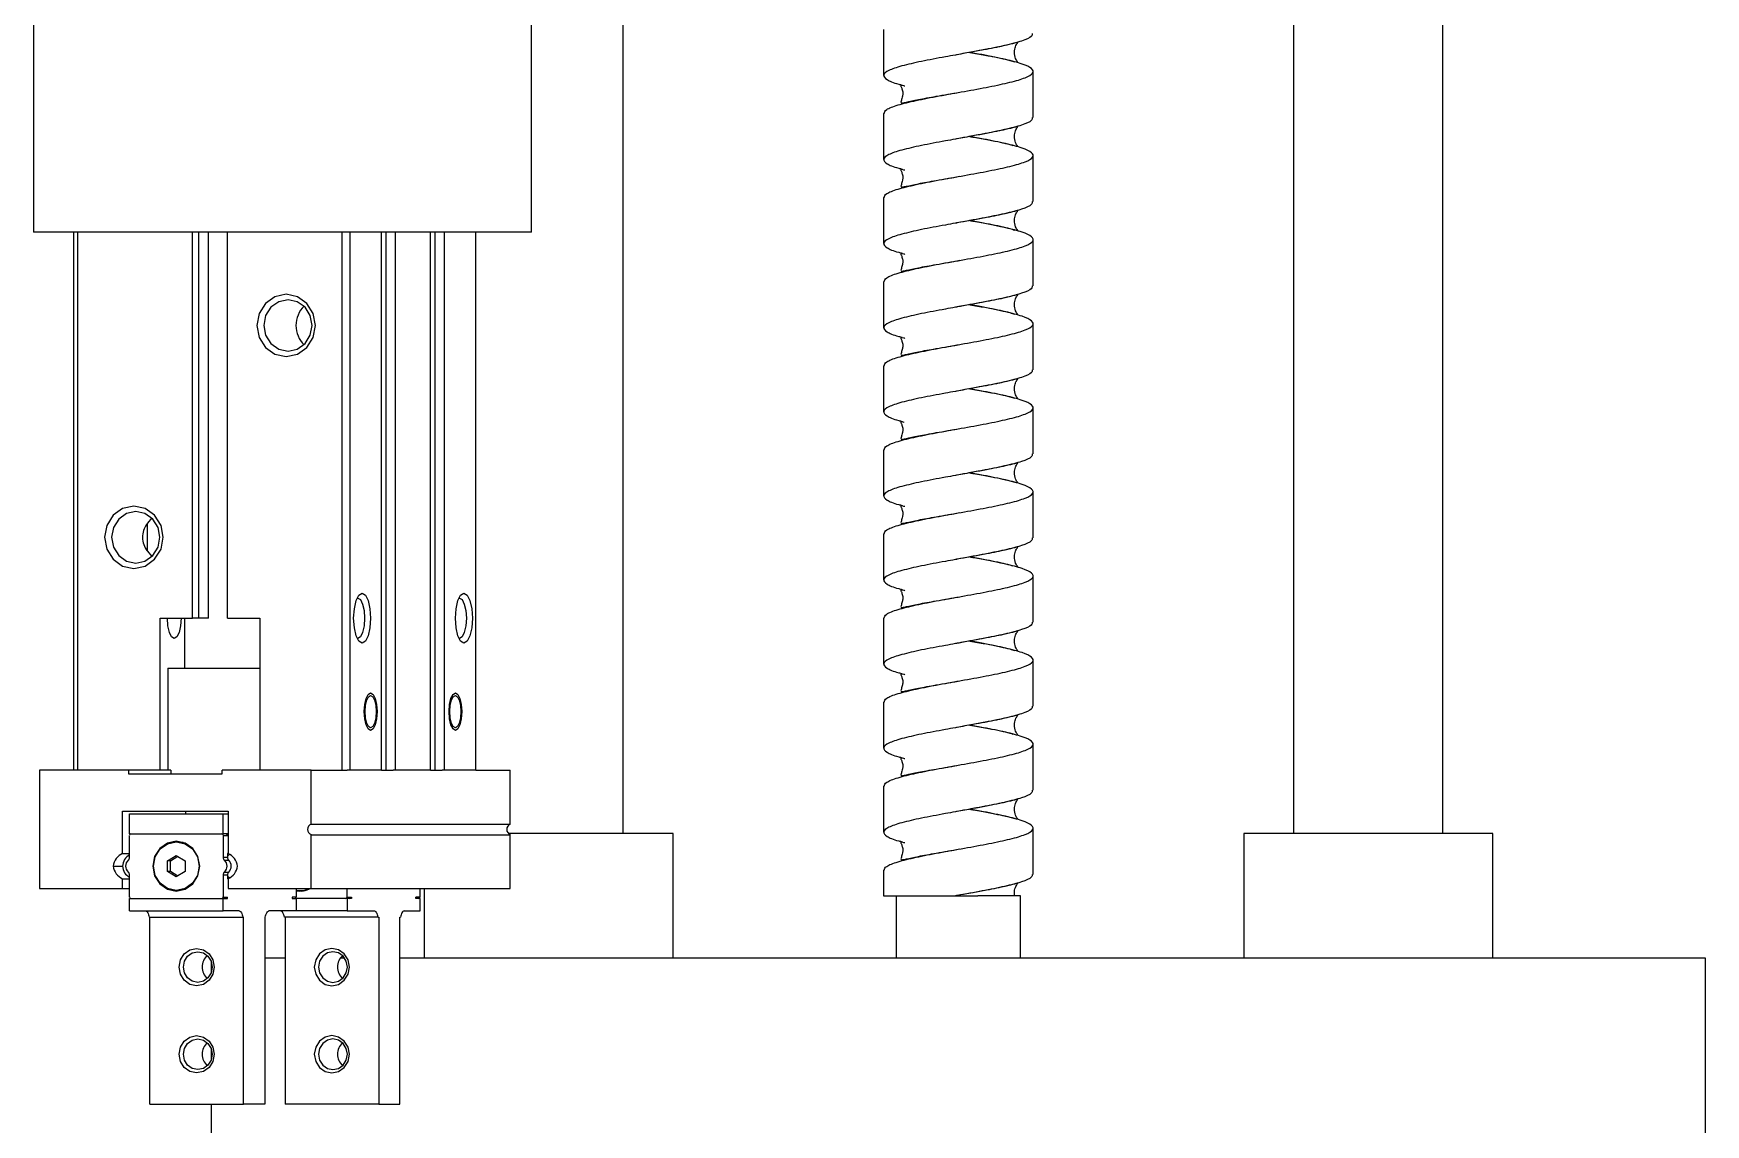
# Model space of a CAD drawing. Header units: millimetres. Extents: x 0 to 420, y 0 to 297.
# Drawn here: x 175.11 to 188.54, y 154.64 to 163.39 of the extents above; entities that cross this region are included whole.
import ezdxf

# ---------------------------------------------------------------- set-up
doc = ezdxf.new("R2010")
doc.units = ezdxf.units.MM

msp = doc.modelspace()

# ---------------------------------------------------------------- linework, layer by layer
at = {"color": 7, "linetype": 'Continuous', "lineweight": 25}
for p, q in [((179.85, 156.971), (179.85, 171.5)), ((185.232, 171.5), (185.232, 156.971)), ((186.432, 156.971), (186.432, 171.5)), ((175.114, 163.8), (175.114, 161.8)), ((179.114, 161.8), (179.114, 163.8)), ((181.941, 163.427), (181.941, 163.057)), ((183.141, 162.719), (183.141, 163.089)), ((181.941, 162.752), (181.941, 162.382)), ((183.141, 162.044), (183.141, 162.414)), ((181.941, 162.077), (181.941, 161.707)), ((179.114, 161.8), (175.114, 161.8)), ((175.439, 157.48), (175.439, 161.8)), ((175.469, 157.48), (175.469, 161.8)), ((176.391, 158.7), (176.391, 161.8)), ((176.442, 158.7), (176.442, 161.8)), ((176.519, 158.7), (176.519, 161.8)), ((176.673, 158.7), (176.673, 161.8)), ((177.594, 157.48), (177.594, 161.8)), ((177.658, 157.48), (177.658, 161.8)), ((177.908, 157.48), (177.908, 161.8)), ((177.945, 157.48), (177.945, 161.8)), ((178.021, 157.48), (178.021, 161.8)), ((178.303, 157.48), (178.303, 161.8)), ((178.34, 157.48), (178.34, 161.8)), ((178.415, 157.48), (178.415, 161.8)), ((178.665, 157.48), (178.665, 161.8)), ((183.141, 161.369), (183.141, 161.739)), ((181.941, 161.402), (181.941, 161.032)), ((183.141, 160.694), (183.141, 161.064)), ((181.941, 160.727), (181.941, 160.357)), ((183.141, 160.019), (183.141, 160.389)), ((181.941, 160.052), (181.941, 159.682)), ((183.141, 159.344), (183.141, 159.714)), ((176.064, 159.505), (176.03, 159.463)), ((176.03, 159.237), (176.03, 159.463)), ((181.941, 159.377), (181.941, 159.007)), ((176.03, 159.237), (176.064, 159.195)), ((183.141, 158.669), (183.141, 159.039)), ((176.132, 158.7), (176.391, 158.7)), ((176.132, 157.48), (176.132, 158.7)), ((176.326, 158.7), (176.326, 158.3)), ((176.442, 158.7), (176.391, 158.7)), ((176.519, 158.7), (176.442, 158.7)), ((176.673, 158.7), (176.931, 158.7)), ((176.931, 158.7), (176.931, 157.48)), ((181.941, 158.702), (181.941, 158.332)), ((183.141, 157.994), (183.141, 158.364)), ((176.193, 158.3), (176.193, 157.48)), ((176.193, 158.3), (176.931, 158.3)), ((181.941, 158.027), (181.941, 157.657)), ((183.141, 157.319), (183.141, 157.689)), ((175.162, 157.48), (175.162, 156.53)), ((175.876, 157.48), (175.162, 157.48)), ((175.876, 157.48), (175.876, 157.45)), ((176.217, 157.48), (175.876, 157.48)), ((175.876, 157.45), (176.629, 157.45)), ((176.217, 157.48), (176.217, 157.45)), ((176.629, 157.45), (176.629, 157.48)), ((177.343, 157.48), (176.629, 157.48)), ((177.343, 157.047), (177.343, 157.48)), ((177.343, 157.48), (177.633, 157.48)), ((177.658, 157.48), (177.633, 157.48)), ((177.908, 157.48), (177.658, 157.48)), ((177.908, 157.48), (178.002, 157.48)), ((178.021, 157.48), (178.002, 157.48)), ((178.303, 157.48), (178.021, 157.48)), ((178.303, 157.48), (178.396, 157.48)), ((178.415, 157.48), (178.396, 157.48)), ((178.665, 157.48), (178.415, 157.48)), ((178.665, 157.48), (178.943, 157.48)), ((178.943, 157.047), (178.943, 157.48)), ((181.941, 157.352), (181.941, 156.982)), ((175.829, 157.15), (176.676, 157.15)), ((175.829, 156.811), (175.829, 157.15)), ((175.885, 156.97), (175.885, 157.13)), ((175.885, 157.13), (176.637, 157.13)), ((176.338, 157.13), (176.338, 157.15)), ((176.637, 156.97), (176.637, 157.13)), ((176.637, 157.13), (176.676, 157.13)), ((176.676, 157.15), (176.676, 156.811)), ((175.885, 156.97), (176.637, 156.97)), ((176.671, 156.97), (176.637, 156.97)), ((176.671, 156.957), (176.671, 156.97)), ((177.343, 157.047), (178.943, 157.047)), ((180.19, 156.971), (178.928, 156.971)), ((180.25, 156.971), (180.19, 156.971)), ((180.25, 155.971), (180.25, 156.971)), ((183.141, 156.644), (183.141, 157.014)), ((184.832, 156.971), (184.832, 155.971)), ((186.772, 156.971), (184.832, 156.971)), ((186.832, 156.971), (186.772, 156.971)), ((186.832, 155.971), (186.832, 156.971)), ((175.885, 156.781), (175.885, 156.957)), ((176.224, 156.901), (176.27, 156.909)), ((176.28, 156.905), (176.261, 156.905)), ((176.28, 156.905), (176.317, 156.901)), ((176.637, 156.957), (176.637, 156.781)), ((176.637, 156.957), (176.671, 156.957)), ((177.343, 156.962), (178.943, 156.962)), ((177.343, 156.53), (177.343, 156.962)), ((178.943, 156.53), (178.943, 156.962)), ((175.753, 156.71), (175.83, 156.71)), ((175.829, 156.811), (175.885, 156.811)), ((176.191, 156.753), (176.261, 156.796)), ((176.191, 156.666), (176.191, 156.753)), ((176.213, 156.753), (176.191, 156.753)), ((176.213, 156.753), (176.272, 156.79)), ((176.213, 156.666), (176.213, 156.753)), ((176.261, 156.796), (176.332, 156.753)), ((176.332, 156.753), (176.332, 156.666)), ((176.637, 156.781), (176.671, 156.781)), ((176.647, 156.757), (176.681, 156.757)), ((176.671, 156.811), (176.671, 156.781)), ((176.676, 156.811), (176.671, 156.811)), ((175.829, 156.53), (175.829, 156.609)), ((175.829, 156.609), (175.885, 156.609)), ((175.885, 156.462), (175.885, 156.639)), ((176.261, 156.623), (176.191, 156.666)), ((176.213, 156.666), (176.191, 156.666)), ((176.272, 156.63), (176.213, 156.666)), ((176.332, 156.666), (176.261, 156.623)), ((176.637, 156.639), (176.637, 156.462)), ((176.637, 156.639), (176.671, 156.639)), ((176.647, 156.662), (176.681, 156.662)), ((176.671, 156.639), (176.671, 156.609)), ((176.676, 156.609), (176.671, 156.609)), ((176.676, 156.609), (176.676, 156.53)), ((181.941, 156.677), (181.941, 156.471)), ((175.162, 156.53), (175.829, 156.53)), ((175.829, 156.53), (175.885, 156.53)), ((175.885, 156.35), (175.885, 156.45)), ((175.885, 156.45), (176.637, 156.45)), ((176.27, 156.51), (176.224, 156.519)), ((176.261, 156.515), (176.28, 156.515)), ((176.317, 156.519), (176.28, 156.515)), ((176.637, 156.462), (176.671, 156.462)), ((176.637, 156.35), (176.637, 156.45)), ((176.637, 156.45), (176.671, 156.45)), ((176.671, 156.45), (176.671, 156.462)), ((176.676, 156.53), (177.343, 156.53)), ((177.224, 156.462), (177.19, 156.462)), ((177.19, 156.462), (177.19, 156.45)), ((177.19, 156.45), (177.224, 156.45)), ((177.224, 156.53), (177.224, 156.462)), ((177.224, 156.517), (177.266, 156.51)), ((177.632, 156.45), (177.224, 156.45)), ((177.224, 156.45), (177.224, 156.35)), ((177.256, 156.515), (177.275, 156.515)), ((177.275, 156.515), (177.312, 156.519)), ((177.343, 156.53), (178.943, 156.53)), ((177.632, 156.462), (177.632, 156.53)), ((177.632, 156.462), (177.667, 156.462)), ((177.632, 156.45), (177.632, 156.35)), ((177.667, 156.45), (177.632, 156.45)), ((177.667, 156.462), (177.667, 156.45)), ((178.219, 156.462), (178.185, 156.462)), ((178.185, 156.45), (178.185, 156.462)), ((178.219, 156.45), (178.185, 156.45)), ((178.219, 156.462), (178.219, 156.53)), ((178.219, 156.35), (178.219, 156.45)), ((178.25, 156.53), (178.25, 155.971)), ((181.941, 156.471), (182.518, 156.471)), ((182.041, 156.471), (182.041, 155.971)), ((183.041, 156.471), (182.698, 156.471)), ((183.041, 155.971), (183.041, 156.471)), ((175.885, 156.35), (176.637, 156.35)), ((176.044, 156.3), (176.796, 156.3)), ((176.048, 154.8), (176.048, 156.3)), ((176.766, 156.35), (176.637, 156.35)), ((176.801, 156.3), (176.796, 156.3)), ((176.801, 154.8), (176.801, 156.3)), ((176.975, 156.3), (176.971, 156.3)), ((176.971, 156.3), (176.971, 154.8)), ((177.224, 156.35), (177.005, 156.35)), ((177.881, 156.3), (177.129, 156.3)), ((177.134, 156.3), (177.134, 154.8)), ((177.632, 156.35), (177.224, 156.35)), ((177.632, 156.35), (177.852, 156.35)), ((177.881, 156.3), (177.886, 156.3)), ((177.886, 156.3), (177.886, 154.8)), ((178.056, 156.3), (178.061, 156.3)), ((178.056, 154.8), (178.056, 156.3)), ((178.09, 156.35), (178.219, 156.35)), ((176.541, 155.945), (176.541, 155.854)), ((177.134, 155.971), (176.971, 155.971)), ((177.613, 155.971), (177.577, 155.971)), ((188.541, 155.971), (178.056, 155.971)), ((188.541, 154.471), (188.541, 155.971)), ((176.541, 155.245), (176.541, 155.154)), ((176.048, 154.8), (176.801, 154.8)), ((176.541, 154.8), (176.541, 154.471)), ((176.971, 154.8), (176.801, 154.8)), ((177.886, 154.8), (177.134, 154.8)), ((177.886, 154.8), (178.056, 154.8))]:
    msp.add_line(p, q, dxfattribs=at)
at = {"color": 7, "linetype": 'Continuous', "lineweight": 25, "flags": 128}
for points in [[(177.143, 161.3), (177.053, 161.281), (176.977, 161.226), (176.926, 161.145), (176.908, 161.05), (176.926, 160.954), (176.977, 160.873), (177.053, 160.819), (177.143, 160.8), (177.233, 160.819), (177.309, 160.873), (177.36, 160.954), (177.378, 161.05), (177.36, 161.145), (177.309, 161.226), (177.233, 161.281), (177.143, 161.3)], [(177.158, 161.256), (177.083, 161.241), (177.02, 161.196), (176.978, 161.129), (176.963, 161.05), (176.978, 160.971), (177.02, 160.904), (177.083, 160.859), (177.158, 160.843), (177.232, 160.859), (177.295, 160.904), (177.337, 160.971), (177.352, 161.05), (177.337, 161.129), (177.295, 161.196), (177.232, 161.241), (177.158, 161.256)], [(175.92, 159.6), (175.83, 159.581), (175.754, 159.526), (175.703, 159.445), (175.685, 159.35), (175.703, 159.254), (175.754, 159.173), (175.83, 159.119), (175.92, 159.1), (176.01, 159.119), (176.087, 159.173), (176.138, 159.254), (176.155, 159.35), (176.138, 159.445), (176.087, 159.526), (176.01, 159.581), (175.92, 159.6)], [(175.935, 159.556), (175.861, 159.541), (175.798, 159.496), (175.756, 159.429), (175.741, 159.35), (175.756, 159.271), (175.798, 159.204), (175.861, 159.159), (175.935, 159.143), (176.009, 159.159), (176.073, 159.204), (176.115, 159.271), (176.129, 159.35), (176.115, 159.429), (176.073, 159.496), (176.009, 159.541), (175.935, 159.556)], [(177.821, 158.7), (177.816, 158.623), (177.802, 158.558), (177.779, 158.515), (177.753, 158.5), (177.727, 158.515), (177.705, 158.558), (177.691, 158.623), (177.685, 158.7), (177.691, 158.776), (177.705, 158.841), (177.727, 158.884), (177.753, 158.9), (177.779, 158.884), (177.802, 158.841), (177.816, 158.776), (177.821, 158.7)], [(177.713, 158.861), (177.718, 158.862), (177.739, 158.849), (177.757, 158.814), (177.769, 158.762), (177.773, 158.7)], [(178.638, 158.7), (178.633, 158.623), (178.618, 158.558), (178.596, 158.515), (178.57, 158.5), (178.544, 158.515), (178.522, 158.558), (178.507, 158.623), (178.502, 158.7), (178.507, 158.776), (178.522, 158.841), (178.544, 158.884), (178.57, 158.9), (178.596, 158.884), (178.618, 158.841), (178.633, 158.776), (178.638, 158.7)], [(178.53, 158.861), (178.534, 158.862), (178.556, 158.849), (178.573, 158.814), (178.585, 158.762), (178.59, 158.7)], [(176.299, 158.7), (176.295, 158.638), (176.283, 158.585), (176.265, 158.55), (176.244, 158.538), (176.223, 158.55), (176.205, 158.585), (176.193, 158.638), (176.189, 158.7)], [(177.773, 158.7), (177.769, 158.638), (177.757, 158.585), (177.739, 158.55), (177.718, 158.538), (177.713, 158.538)], [(178.59, 158.7), (178.585, 158.638), (178.573, 158.585), (178.556, 158.55), (178.534, 158.538), (178.53, 158.538)], [(177.821, 157.8), (177.802, 157.811), (177.785, 157.844), (177.774, 157.892), (177.77, 157.95), (177.774, 158.007), (177.785, 158.056), (177.802, 158.088), (177.821, 158.1), (177.841, 158.088), (177.858, 158.056), (177.869, 158.007), (177.873, 157.95), (177.869, 157.892), (177.858, 157.844), (177.841, 157.811), (177.821, 157.8)], [(177.821, 157.82), (177.805, 157.83), (177.79, 157.858), (177.781, 157.9), (177.777, 157.95), (177.781, 157.999), (177.79, 158.042), (177.805, 158.07), (177.821, 158.08), (177.838, 158.07), (177.853, 158.042), (177.862, 157.999), (177.866, 157.95), (177.862, 157.9), (177.853, 157.858), (177.838, 157.83), (177.821, 157.82)], [(178.502, 157.8), (178.483, 157.811), (178.466, 157.844), (178.455, 157.892), (178.451, 157.95), (178.455, 158.007), (178.466, 158.056), (178.483, 158.088), (178.502, 158.1), (178.522, 158.088), (178.538, 158.056), (178.549, 158.007), (178.553, 157.95), (178.549, 157.892), (178.538, 157.844), (178.522, 157.811), (178.502, 157.8)], [(178.502, 157.82), (178.485, 157.83), (178.471, 157.858), (178.461, 157.9), (178.458, 157.95), (178.461, 157.999), (178.471, 158.042), (178.485, 158.07), (178.502, 158.08), (178.519, 158.07), (178.533, 158.042), (178.543, 157.999), (178.546, 157.95), (178.543, 157.9), (178.533, 157.858), (178.519, 157.83), (178.502, 157.82)], [(176.449, 156.71), (176.435, 156.786), (176.394, 156.851), (176.333, 156.894), (176.261, 156.91), (176.189, 156.894), (176.128, 156.851), (176.087, 156.786), (176.073, 156.71), (176.087, 156.633), (176.128, 156.568), (176.189, 156.525), (176.261, 156.51), (176.333, 156.525), (176.394, 156.568), (176.435, 156.633), (176.449, 156.71)], [(176.444, 156.71), (176.43, 156.635), (176.391, 156.572), (176.331, 156.53), (176.261, 156.515), (176.191, 156.53), (176.131, 156.572), (176.092, 156.635), (176.078, 156.71), (176.092, 156.784), (176.131, 156.848), (176.191, 156.89), (176.261, 156.905), (176.331, 156.89), (176.391, 156.848), (176.43, 156.784), (176.444, 156.71)], [(176.692, 156.803), (176.69, 156.802), (176.671, 156.792)], [(176.671, 156.628), (176.69, 156.617), (176.692, 156.617)], [(176.014, 156.35), (176.019, 156.349), (176.023, 156.346), (176.027, 156.342), (176.031, 156.336), (176.035, 156.329), (176.038, 156.32), (176.041, 156.311), (176.044, 156.3)], [(176.766, 156.35), (176.771, 156.349), (176.775, 156.346), (176.78, 156.342), (176.783, 156.336), (176.787, 156.329), (176.791, 156.32), (176.793, 156.311), (176.796, 156.3)], [(176.975, 156.3), (176.978, 156.311), (176.981, 156.32), (176.984, 156.329), (176.988, 156.336), (176.992, 156.342), (176.996, 156.346), (177, 156.349), (177.005, 156.35)], [(177.129, 156.3), (177.127, 156.311), (177.124, 156.32), (177.12, 156.329), (177.117, 156.336), (177.113, 156.342), (177.109, 156.346), (177.104, 156.349), (177.1, 156.35)], [(177.881, 156.3), (177.879, 156.311), (177.876, 156.32), (177.873, 156.329), (177.869, 156.336), (177.865, 156.342), (177.861, 156.346), (177.856, 156.349), (177.852, 156.35)], [(178.09, 156.35), (178.086, 156.349), (178.081, 156.346), (178.077, 156.342), (178.073, 156.336), (178.069, 156.329), (178.066, 156.32), (178.063, 156.311), (178.061, 156.3)], [(176.565, 155.9), (176.555, 155.842), (176.524, 155.794), (176.478, 155.761), (176.424, 155.75), (176.37, 155.761), (176.325, 155.794), (176.294, 155.842), (176.283, 155.9), (176.294, 155.957), (176.325, 156.006), (176.37, 156.038), (176.424, 156.05), (176.478, 156.038), (176.524, 156.006), (176.555, 155.957), (176.565, 155.9)], [(177.369, 155.9), (177.38, 155.842), (177.41, 155.794), (177.456, 155.761), (177.51, 155.75), (177.564, 155.761), (177.61, 155.794), (177.64, 155.842), (177.651, 155.9), (177.64, 155.957), (177.61, 156.006), (177.564, 156.038), (177.51, 156.05), (177.456, 156.038), (177.41, 156.006), (177.38, 155.957), (177.369, 155.9)], [(176.549, 155.9), (176.54, 155.853), (176.515, 155.813), (176.478, 155.786), (176.434, 155.777), (176.389, 155.786), (176.352, 155.813), (176.327, 155.853), (176.318, 155.9), (176.327, 155.947), (176.352, 155.987), (176.389, 156.013), (176.434, 156.023), (176.478, 156.013), (176.515, 155.987), (176.54, 155.947), (176.549, 155.9)], [(177.403, 155.9), (177.412, 155.853), (177.437, 155.813), (177.475, 155.786), (177.519, 155.777), (177.563, 155.786), (177.601, 155.813), (177.626, 155.853), (177.635, 155.9), (177.626, 155.947), (177.601, 155.987), (177.563, 156.013), (177.519, 156.023), (177.475, 156.013), (177.437, 155.987), (177.412, 155.947), (177.403, 155.9)], [(176.565, 155.2), (176.555, 155.142), (176.524, 155.094), (176.478, 155.061), (176.424, 155.05), (176.37, 155.061), (176.325, 155.094), (176.294, 155.142), (176.283, 155.2), (176.294, 155.257), (176.325, 155.306), (176.37, 155.338), (176.424, 155.35), (176.478, 155.338), (176.524, 155.306), (176.555, 155.257), (176.565, 155.2)], [(176.549, 155.2), (176.54, 155.153), (176.515, 155.113), (176.478, 155.086), (176.434, 155.077), (176.389, 155.086), (176.352, 155.113), (176.327, 155.153), (176.318, 155.2), (176.327, 155.247), (176.352, 155.287), (176.389, 155.313), (176.434, 155.323), (176.478, 155.313), (176.515, 155.287), (176.54, 155.247), (176.549, 155.2)], [(177.369, 155.2), (177.38, 155.142), (177.41, 155.094), (177.456, 155.061), (177.51, 155.05), (177.564, 155.061), (177.61, 155.094), (177.64, 155.142), (177.651, 155.2), (177.64, 155.257), (177.61, 155.306), (177.564, 155.338), (177.51, 155.35), (177.456, 155.338), (177.41, 155.306), (177.38, 155.257), (177.369, 155.2)], [(177.403, 155.2), (177.412, 155.153), (177.437, 155.113), (177.475, 155.086), (177.519, 155.077), (177.563, 155.086), (177.601, 155.113), (177.626, 155.153), (177.635, 155.2), (177.626, 155.247), (177.601, 155.287), (177.563, 155.313), (177.519, 155.323), (177.475, 155.313), (177.437, 155.287), (177.412, 155.247), (177.403, 155.2)]]:
    msp.add_lwpolyline(points, dxfattribs=at)
at = {"color": 7, "linetype": 'Continuous', "lineweight": 25}
for centre, radius, start, end in [((177.435, 161.05), 0.214, 133.7772, 226.2228), ((175.897, 156.958), 0.0121, 91.8158, 181.7074), ((176.625, 156.958), 0.0121, 358.2926, 88.1842), ((176.659, 156.958), 0.0121, 358.2926, 88.1842), ((177.361, 157.005), 0.0459, 112.1415, 247.8585), ((178.96, 157.005), 0.0459, 112.1415, 247.8585), ((175.881, 156.693), 0.129, 113.5317, 172.4432), ((175.881, 156.727), 0.129, 187.5568, 246.4683), ((175.93, 156.71), 0.1, 116.5023, 180), ((175.93, 156.71), 0.1, 180, 243.4977), ((175.919, 156.71), 0.065, 133.2594, 226.7406), ((175.853, 156.78), 0.0321, 313.0511, 0.3575), ((176.669, 156.78), 0.0321, 179.6425, 226.9489), ((176.603, 156.71), 0.065, 313.2594, 46.7406), ((176.703, 156.78), 0.0321, 179.6425, 226.9489), ((176.624, 156.693), 0.129, 7.5568, 66.4683), ((176.624, 156.727), 0.129, 293.5317, 352.4432), ((176.637, 156.71), 0.065, 313.2594, 46.7406), ((175.853, 156.639), 0.0321, 359.6425, 46.9489), ((176.669, 156.639), 0.0321, 133.0511, 180.3575), ((176.703, 156.639), 0.0321, 133.0511, 180.3575), ((175.897, 156.462), 0.0121, 178.2926, 268.1842), ((176.625, 156.462), 0.0121, 271.8158, 1.7074), ((176.659, 156.462), 0.0121, 271.8158, 1.7074), ((177.212, 156.462), 0.0121, 271.8158, 1.7074), ((177.256, 156.688), 0.178, 259.6132, 297.3722), ((177.256, 156.688), 0.174, 259.3219, 293.9726), ((177.62, 156.462), 0.0121, 271.8158, 1.7074), ((177.654, 156.462), 0.0121, 271.8158, 1.7074), ((178.207, 156.462), 0.0121, 271.8158, 1.7074), ((176.596, 155.9), 0.127, 133.1352, 226.8648), ((177.681, 155.901), 0.125, 133.0866, 180.5309), ((177.681, 155.899), 0.125, 179.4691, 226.9134), ((176.596, 155.2), 0.127, 133.1352, 226.8648), ((177.681, 155.201), 0.125, 133.0866, 180.5309), ((177.681, 155.199), 0.125, 179.4691, 226.9134)]:
    msp.add_arc(centre, radius, start, end, dxfattribs=at)
for points, knots in [([(183.133, 163.394), (183.133, 163.386), (183.134, 163.366), (183.056, 163.333), (182.919, 163.297), (182.737, 163.261), (182.595, 163.235), (182.495, 163.217), (182.396, 163.199), (182.24, 163.17), (182.079, 163.133), (181.972, 163.097), (181.929, 163.06), (181.96, 163.024), (182.02, 162.997), (182.08, 162.983), (182.089, 162.98)], [0, 0, 0, 0, 0.058343, 0.146741, 0.234968, 0.3232, 0.411615, 0.418112, 0.453614, 0.541919, 0.63041, 0.718721, 0.806929, 0.895212, 0.983698, 1, 1, 1, 1]), ([(183.019, 163.159), (183.019, 163.16), (183.018, 163.162), (183.009, 163.176), (182.996, 163.201), (182.988, 163.242), (182.998, 163.29), (183.014, 163.315), (183.019, 163.323), (183.015, 163.323), (182.99, 163.315), (182.914, 163.296), (182.792, 163.271), (182.654, 163.246), (182.571, 163.231), (182.527, 163.223)], [0, 0, 0, 0, 0.055429, 0.078614, 0.105831, 0.173565, 0.233409, 0.291346, 0.321111, 0.35397, 0.448175, 0.583965, 0.766275, 0.876689, 1, 1, 1, 1]), ([(181.945, 162.752), (181.948, 162.762), (181.955, 162.785), (182.049, 162.82), (182.196, 162.856), (182.384, 162.893), (182.591, 162.929), (182.791, 162.966), (182.963, 163.002), (183.087, 163.039), (183.148, 163.075), (183.139, 163.112), (183.062, 163.149), (182.926, 163.185), (182.773, 163.216), (182.669, 163.235), (182.632, 163.242)], [0, 0, 0, 0, 0.06403, 0.138675, 0.213175, 0.28768, 0.362339, 0.437012, 0.511522, 0.586018, 0.660649, 0.735347, 0.80987, 0.884036, 0.958323, 1, 1, 1, 1]), ([(182.632, 163.242), (182.643, 163.24), (182.696, 163.231), (182.782, 163.216), (182.88, 163.196), (182.954, 163.179), (182.982, 163.17), (182.994, 163.166)], [0, 0, 0, 0, 0.067357, 0.332335, 0.584633, 0.822729, 1, 1, 1, 1]), ([(182.11, 162.971), (182.108, 162.972), (182.093, 162.975), (182.079, 162.979), (182.077, 162.974), (182.083, 162.962), (182.09, 162.945), (182.098, 162.91), (182.09, 162.887), (182.082, 162.852), (182.077, 162.835), (182.094, 162.836), (182.133, 162.845), (182.219, 162.864), (182.365, 162.89), (182.488, 162.911), (182.553, 162.923)], [0, 0, 0, 0, 0.009435, 0.07426, 0.123292, 0.143302, 0.161174, 0.197049, 0.250323, 0.332248, 0.432807, 0.489261, 0.550162, 0.683393, 0.832708, 1, 1, 1, 1]), ([(183.133, 162.719), (183.133, 162.711), (183.134, 162.691), (183.056, 162.658), (182.919, 162.622), (182.737, 162.586), (182.595, 162.56), (182.495, 162.542), (182.396, 162.524), (182.24, 162.495), (182.079, 162.458), (181.972, 162.422), (181.929, 162.385), (181.96, 162.349), (182.02, 162.322), (182.08, 162.308), (182.089, 162.305)], [0, 0, 0, 0, 0.0583434, 0.1467409, 0.2349678, 0.3232004, 0.411615, 0.4181123, 0.453614, 0.5419187, 0.6304105, 0.7187213, 0.8069293, 0.8952117, 0.9836977, 1, 1, 1, 1]), ([(183.019, 162.484), (183.019, 162.485), (183.018, 162.487), (183.009, 162.501), (182.996, 162.526), (182.988, 162.567), (182.998, 162.615), (183.014, 162.64), (183.019, 162.648), (183.015, 162.648), (182.99, 162.64), (182.914, 162.621), (182.792, 162.596), (182.654, 162.571), (182.571, 162.556), (182.527, 162.548)], [0, 0, 0, 0, 0.0554288, 0.0786137, 0.1058305, 0.173565, 0.2334089, 0.2913461, 0.3211108, 0.3539699, 0.4481749, 0.5839651, 0.7662747, 0.8766885, 1, 1, 1, 1]), ([(181.945, 162.077), (181.948, 162.087), (181.955, 162.11), (182.049, 162.145), (182.196, 162.181), (182.384, 162.218), (182.591, 162.254), (182.791, 162.291), (182.963, 162.327), (183.087, 162.364), (183.148, 162.4), (183.139, 162.437), (183.062, 162.474), (182.926, 162.51), (182.773, 162.541), (182.669, 162.56), (182.631, 162.567)], [0, 0, 0, 0, 0.064011, 0.138633, 0.213111, 0.287594, 0.36223, 0.436881, 0.511369, 0.585843, 0.660451, 0.735126, 0.809627, 0.883771, 0.958036, 1, 1, 1, 1]), ([(182.632, 162.567), (182.643, 162.565), (182.696, 162.556), (182.783, 162.541), (182.88, 162.521), (182.947, 162.506), (182.971, 162.498), (182.979, 162.495)], [0, 0, 0, 0, 0.072285, 0.356651, 0.627409, 0.882926, 1, 1, 1, 1]), ([(182.11, 162.296), (182.108, 162.297), (182.093, 162.3), (182.079, 162.304), (182.077, 162.299), (182.083, 162.287), (182.09, 162.27), (182.098, 162.235), (182.09, 162.212), (182.082, 162.177), (182.077, 162.16), (182.094, 162.161), (182.133, 162.17), (182.219, 162.189), (182.365, 162.215), (182.488, 162.236), (182.553, 162.248)], [0, 0, 0, 0, 0.009435, 0.07426, 0.123292, 0.143302, 0.161174, 0.197049, 0.250323, 0.332248, 0.432807, 0.489261, 0.550162, 0.683393, 0.832708, 1, 1, 1, 1]), ([(183.133, 162.044), (183.133, 162.036), (183.134, 162.016), (183.056, 161.983), (182.919, 161.947), (182.737, 161.911), (182.595, 161.885), (182.495, 161.867), (182.396, 161.849), (182.24, 161.82), (182.079, 161.783), (181.972, 161.747), (181.929, 161.71), (181.96, 161.674), (182.02, 161.647), (182.08, 161.633), (182.089, 161.63)], [0, 0, 0, 0, 0.058343, 0.146741, 0.234968, 0.3232, 0.411615, 0.418112, 0.453614, 0.541919, 0.63041, 0.718721, 0.806929, 0.895212, 0.983698, 1, 1, 1, 1]), ([(183.019, 161.809), (183.019, 161.81), (183.018, 161.812), (183.009, 161.826), (182.996, 161.851), (182.988, 161.892), (182.998, 161.94), (183.014, 161.965), (183.019, 161.973), (183.015, 161.973), (182.99, 161.965), (182.914, 161.946), (182.792, 161.921), (182.654, 161.896), (182.571, 161.881), (182.527, 161.873)], [0, 0, 0, 0, 0.0554288, 0.0786137, 0.1058305, 0.173565, 0.2334089, 0.2913461, 0.3211108, 0.3539699, 0.4481749, 0.5839651, 0.7662747, 0.8766885, 1, 1, 1, 1]), ([(181.945, 161.402), (181.948, 161.412), (181.955, 161.435), (182.049, 161.47), (182.196, 161.506), (182.384, 161.543), (182.591, 161.579), (182.791, 161.616), (182.963, 161.652), (183.087, 161.689), (183.148, 161.725), (183.139, 161.762), (183.062, 161.799), (182.926, 161.835), (182.773, 161.866), (182.669, 161.885), (182.631, 161.892)], [0, 0, 0, 0, 0.064011, 0.138633, 0.213111, 0.287594, 0.36223, 0.436881, 0.511369, 0.585843, 0.660451, 0.735126, 0.809627, 0.883771, 0.958036, 1, 1, 1, 1]), ([(182.632, 161.892), (182.643, 161.89), (182.696, 161.881), (182.782, 161.866), (182.88, 161.846), (182.954, 161.829), (182.982, 161.82), (182.994, 161.816)], [0, 0, 0, 0, 0.067357, 0.332335, 0.584633, 0.822729, 1, 1, 1, 1]), ([(182.11, 161.621), (182.108, 161.622), (182.093, 161.625), (182.079, 161.629), (182.077, 161.624), (182.083, 161.612), (182.09, 161.595), (182.098, 161.56), (182.09, 161.537), (182.082, 161.502), (182.077, 161.485), (182.094, 161.486), (182.133, 161.495), (182.219, 161.514), (182.365, 161.54), (182.488, 161.561), (182.553, 161.573)], [0, 0, 0, 0, 0.009435, 0.07426, 0.123292, 0.143302, 0.161174, 0.197049, 0.250323, 0.332248, 0.432807, 0.489261, 0.550162, 0.683393, 0.832708, 1, 1, 1, 1]), ([(183.133, 161.369), (183.133, 161.361), (183.134, 161.341), (183.056, 161.308), (182.919, 161.272), (182.737, 161.236), (182.595, 161.21), (182.495, 161.192), (182.396, 161.174), (182.24, 161.145), (182.079, 161.108), (181.972, 161.072), (181.929, 161.035), (181.96, 160.999), (182.02, 160.972), (182.08, 160.958), (182.089, 160.955)], [0, 0, 0, 0, 0.058343, 0.146741, 0.234968, 0.3232, 0.411615, 0.418112, 0.453614, 0.541919, 0.63041, 0.718721, 0.806929, 0.895212, 0.983698, 1, 1, 1, 1]), ([(183.019, 161.134), (183.019, 161.135), (183.018, 161.137), (183.009, 161.151), (182.996, 161.176), (182.988, 161.217), (182.998, 161.265), (183.014, 161.29), (183.019, 161.298), (183.015, 161.298), (182.99, 161.29), (182.914, 161.271), (182.792, 161.246), (182.654, 161.221), (182.571, 161.206), (182.527, 161.198)], [0, 0, 0, 0, 0.055429, 0.078614, 0.105831, 0.173565, 0.233409, 0.291346, 0.321111, 0.35397, 0.448175, 0.583965, 0.766275, 0.876689, 1, 1, 1, 1]), ([(181.945, 160.727), (181.948, 160.737), (181.955, 160.76), (182.049, 160.795), (182.196, 160.831), (182.384, 160.868), (182.591, 160.904), (182.791, 160.941), (182.963, 160.977), (183.087, 161.014), (183.148, 161.05), (183.139, 161.087), (183.062, 161.124), (182.926, 161.16), (182.773, 161.191), (182.669, 161.21), (182.631, 161.217)], [0, 0, 0, 0, 0.064011, 0.138633, 0.213111, 0.287594, 0.36223, 0.436881, 0.511369, 0.585843, 0.660451, 0.735126, 0.809627, 0.883771, 0.958036, 1, 1, 1, 1]), ([(182.632, 161.217), (182.643, 161.215), (182.696, 161.206), (182.782, 161.191), (182.88, 161.171), (182.954, 161.154), (182.982, 161.145), (182.994, 161.141)], [0, 0, 0, 0, 0.067357, 0.332335, 0.584633, 0.822729, 1, 1, 1, 1]), ([(182.11, 160.946), (182.108, 160.947), (182.093, 160.95), (182.079, 160.954), (182.077, 160.949), (182.083, 160.937), (182.09, 160.92), (182.098, 160.885), (182.09, 160.862), (182.082, 160.827), (182.077, 160.81), (182.094, 160.811), (182.133, 160.82), (182.219, 160.839), (182.365, 160.865), (182.488, 160.886), (182.553, 160.898)], [0, 0, 0, 0, 0.0094347, 0.0742605, 0.1232917, 0.1433016, 0.161174, 0.1970493, 0.2503231, 0.3322479, 0.4328072, 0.4892611, 0.5501615, 0.6833927, 0.8327083, 1, 1, 1, 1]), ([(183.133, 160.694), (183.133, 160.686), (183.134, 160.666), (183.056, 160.633), (182.919, 160.597), (182.737, 160.561), (182.595, 160.535), (182.495, 160.517), (182.396, 160.499), (182.24, 160.47), (182.079, 160.433), (181.972, 160.397), (181.929, 160.36), (181.96, 160.324), (182.02, 160.297), (182.08, 160.283), (182.089, 160.28)], [0, 0, 0, 0, 0.058343, 0.146741, 0.234968, 0.3232, 0.411615, 0.418112, 0.453614, 0.541919, 0.63041, 0.718721, 0.806929, 0.895212, 0.983698, 1, 1, 1, 1]), ([(183.019, 160.459), (183.019, 160.46), (183.018, 160.462), (183.009, 160.476), (182.996, 160.501), (182.988, 160.542), (182.998, 160.59), (183.014, 160.615), (183.019, 160.623), (183.015, 160.623), (182.99, 160.615), (182.914, 160.596), (182.792, 160.571), (182.654, 160.546), (182.571, 160.531), (182.527, 160.523)], [0, 0, 0, 0, 0.055429, 0.078614, 0.105831, 0.173565, 0.233409, 0.291346, 0.321111, 0.35397, 0.448175, 0.583965, 0.766275, 0.876689, 1, 1, 1, 1]), ([(181.945, 160.052), (181.948, 160.062), (181.955, 160.085), (182.049, 160.12), (182.196, 160.156), (182.384, 160.193), (182.591, 160.229), (182.791, 160.266), (182.963, 160.302), (183.087, 160.339), (183.148, 160.375), (183.139, 160.412), (183.062, 160.449), (182.926, 160.485), (182.773, 160.516), (182.669, 160.535), (182.631, 160.542)], [0, 0, 0, 0, 0.0640109, 0.138633, 0.2131109, 0.2875937, 0.3622301, 0.436881, 0.5113693, 0.585843, 0.6604513, 0.7351264, 0.8096274, 0.8837712, 0.9580359, 1, 1, 1, 1]), ([(182.632, 160.542), (182.643, 160.54), (182.696, 160.531), (182.782, 160.516), (182.88, 160.496), (182.954, 160.479), (182.982, 160.47), (182.994, 160.466)], [0, 0, 0, 0, 0.067357, 0.332335, 0.584633, 0.822729, 1, 1, 1, 1]), ([(182.107, 160.272), (182.106, 160.272), (182.092, 160.275), (182.08, 160.279), (182.077, 160.274), (182.083, 160.262), (182.09, 160.245), (182.098, 160.21), (182.09, 160.187), (182.082, 160.152), (182.077, 160.135), (182.094, 160.136), (182.133, 160.145), (182.219, 160.164), (182.365, 160.19), (182.488, 160.211), (182.553, 160.223)], [0, 0, 0, 0, 0.003819, 0.069012, 0.118321, 0.138444, 0.156418, 0.192497, 0.246073, 0.328462, 0.429591, 0.486365, 0.547611, 0.681598, 0.83176, 1, 1, 1, 1]), ([(183.133, 160.019), (183.133, 160.011), (183.134, 159.991), (183.056, 159.958), (182.919, 159.922), (182.737, 159.886), (182.595, 159.86), (182.495, 159.842), (182.396, 159.824), (182.24, 159.795), (182.079, 159.758), (181.972, 159.722), (181.929, 159.685), (181.96, 159.649), (182.02, 159.622), (182.08, 159.608), (182.089, 159.605)], [0, 0, 0, 0, 0.058343, 0.146741, 0.234968, 0.3232, 0.411615, 0.418112, 0.453614, 0.541919, 0.63041, 0.718721, 0.806929, 0.895212, 0.983698, 1, 1, 1, 1]), ([(183.019, 159.784), (183.019, 159.785), (183.018, 159.787), (183.009, 159.801), (182.996, 159.826), (182.988, 159.867), (182.998, 159.915), (183.014, 159.94), (183.019, 159.948), (183.015, 159.948), (182.99, 159.94), (182.914, 159.921), (182.792, 159.896), (182.654, 159.871), (182.571, 159.856), (182.527, 159.848)], [0, 0, 0, 0, 0.055429, 0.078614, 0.105831, 0.173565, 0.233409, 0.291346, 0.321111, 0.35397, 0.448175, 0.583965, 0.766275, 0.876689, 1, 1, 1, 1]), ([(181.945, 159.377), (181.948, 159.387), (181.955, 159.41), (182.049, 159.445), (182.196, 159.481), (182.384, 159.518), (182.591, 159.554), (182.791, 159.591), (182.963, 159.627), (183.087, 159.664), (183.148, 159.7), (183.139, 159.737), (183.062, 159.774), (182.926, 159.81), (182.773, 159.841), (182.669, 159.86), (182.632, 159.867)], [0, 0, 0, 0, 0.06403, 0.138675, 0.213175, 0.28768, 0.362339, 0.437012, 0.511522, 0.586018, 0.660649, 0.735347, 0.80987, 0.884036, 0.958323, 1, 1, 1, 1]), ([(182.632, 159.867), (182.643, 159.865), (182.696, 159.856), (182.782, 159.841), (182.88, 159.821), (182.954, 159.804), (182.982, 159.795), (182.994, 159.791)], [0, 0, 0, 0, 0.067357, 0.332335, 0.584633, 0.822729, 1, 1, 1, 1]), ([(182.11, 159.596), (182.108, 159.597), (182.093, 159.6), (182.079, 159.604), (182.077, 159.599), (182.083, 159.587), (182.09, 159.57), (182.098, 159.535), (182.09, 159.512), (182.082, 159.477), (182.077, 159.46), (182.094, 159.461), (182.133, 159.47), (182.219, 159.489), (182.365, 159.515), (182.488, 159.536), (182.553, 159.548)], [0, 0, 0, 0, 0.009435, 0.07426, 0.123292, 0.143302, 0.161174, 0.197049, 0.250323, 0.332248, 0.432807, 0.489261, 0.550162, 0.683393, 0.832708, 1, 1, 1, 1]), ([(176.03, 159.463), (176.019, 159.448), (175.999, 159.418), (175.987, 159.362), (175.992, 159.304), (176.01, 159.262), (176.026, 159.242), (176.03, 159.237)], [0, 0, 0, 0, 0.224935, 0.449337, 0.681209, 0.917108, 1, 1, 1, 1]), ([(183.133, 159.344), (183.133, 159.336), (183.134, 159.316), (183.056, 159.283), (182.919, 159.247), (182.737, 159.211), (182.595, 159.185), (182.495, 159.167), (182.396, 159.149), (182.24, 159.12), (182.079, 159.083), (181.972, 159.047), (181.929, 159.01), (181.96, 158.974), (182.02, 158.947), (182.08, 158.933), (182.089, 158.93)], [0, 0, 0, 0, 0.058343, 0.146741, 0.234968, 0.3232, 0.411615, 0.418112, 0.453614, 0.541919, 0.63041, 0.718721, 0.806929, 0.895212, 0.983698, 1, 1, 1, 1]), ([(183.019, 159.109), (183.019, 159.11), (183.018, 159.112), (183.009, 159.126), (182.996, 159.151), (182.988, 159.192), (182.998, 159.24), (183.014, 159.265), (183.019, 159.273), (183.015, 159.273), (182.99, 159.265), (182.914, 159.246), (182.792, 159.221), (182.654, 159.196), (182.571, 159.181), (182.527, 159.173)], [0, 0, 0, 0, 0.055429, 0.078614, 0.105831, 0.173565, 0.233409, 0.291346, 0.321111, 0.35397, 0.448175, 0.583965, 0.766275, 0.876689, 1, 1, 1, 1]), ([(181.945, 158.702), (181.948, 158.712), (181.955, 158.735), (182.049, 158.77), (182.196, 158.806), (182.384, 158.843), (182.591, 158.879), (182.791, 158.916), (182.963, 158.952), (183.087, 158.989), (183.148, 159.025), (183.139, 159.062), (183.062, 159.099), (182.926, 159.135), (182.773, 159.166), (182.669, 159.185), (182.632, 159.192)], [0, 0, 0, 0, 0.06403, 0.138675, 0.213175, 0.28768, 0.362339, 0.437012, 0.511522, 0.586018, 0.660649, 0.735347, 0.80987, 0.884036, 0.958323, 1, 1, 1, 1]), ([(182.632, 159.192), (182.643, 159.19), (182.696, 159.181), (182.783, 159.166), (182.88, 159.146), (182.947, 159.131), (182.971, 159.123), (182.979, 159.12)], [0, 0, 0, 0, 0.072285, 0.356651, 0.627409, 0.882926, 1, 1, 1, 1]), ([(182.112, 158.921), (182.109, 158.921), (182.094, 158.925), (182.079, 158.929), (182.077, 158.924), (182.083, 158.912), (182.09, 158.895), (182.098, 158.86), (182.09, 158.837), (182.082, 158.802), (182.077, 158.785), (182.094, 158.786), (182.133, 158.795), (182.219, 158.814), (182.365, 158.84), (182.488, 158.861), (182.553, 158.873)], [0, 0, 0, 0, 0.012937, 0.077534, 0.126392, 0.146331, 0.16414, 0.199888, 0.252974, 0.334609, 0.434813, 0.491067, 0.551752, 0.684512, 0.8333, 1, 1, 1, 1]), ([(183.133, 158.669), (183.133, 158.661), (183.134, 158.641), (183.056, 158.608), (182.919, 158.572), (182.737, 158.536), (182.595, 158.51), (182.495, 158.492), (182.396, 158.474), (182.24, 158.445), (182.079, 158.408), (181.972, 158.372), (181.929, 158.335), (181.96, 158.299), (182.02, 158.272), (182.08, 158.258), (182.089, 158.255)], [0, 0, 0, 0, 0.0583434, 0.1467409, 0.2349678, 0.3232004, 0.411615, 0.4181123, 0.453614, 0.5419187, 0.6304105, 0.7187213, 0.8069293, 0.8952117, 0.9836977, 1, 1, 1, 1]), ([(183.019, 158.434), (183.019, 158.435), (183.018, 158.437), (183.009, 158.451), (182.996, 158.476), (182.988, 158.517), (182.998, 158.565), (183.014, 158.59), (183.019, 158.598), (183.015, 158.598), (182.99, 158.59), (182.914, 158.571), (182.792, 158.546), (182.654, 158.521), (182.571, 158.506), (182.527, 158.498)], [0, 0, 0, 0, 0.055429, 0.078614, 0.105831, 0.173565, 0.233409, 0.291346, 0.321111, 0.35397, 0.448175, 0.583965, 0.766275, 0.876689, 1, 1, 1, 1]), ([(181.945, 158.027), (181.948, 158.037), (181.955, 158.06), (182.049, 158.095), (182.196, 158.131), (182.384, 158.168), (182.591, 158.204), (182.791, 158.241), (182.963, 158.277), (183.087, 158.314), (183.148, 158.35), (183.139, 158.387), (183.062, 158.424), (182.926, 158.46), (182.773, 158.491), (182.669, 158.51), (182.631, 158.517)], [0, 0, 0, 0, 0.0640109, 0.138633, 0.2131109, 0.2875937, 0.3622301, 0.436881, 0.5113693, 0.585843, 0.6604513, 0.7351264, 0.8096274, 0.8837712, 0.9580359, 1, 1, 1, 1]), ([(182.632, 158.517), (182.643, 158.515), (182.696, 158.506), (182.782, 158.491), (182.88, 158.471), (182.954, 158.454), (182.982, 158.445), (182.994, 158.441)], [0, 0, 0, 0, 0.067357, 0.332335, 0.584633, 0.822729, 1, 1, 1, 1]), ([(182.11, 158.246), (182.108, 158.247), (182.093, 158.25), (182.079, 158.254), (182.077, 158.249), (182.083, 158.237), (182.09, 158.22), (182.098, 158.185), (182.09, 158.162), (182.082, 158.127), (182.077, 158.11), (182.094, 158.111), (182.133, 158.12), (182.219, 158.139), (182.365, 158.165), (182.488, 158.186), (182.553, 158.198)], [0, 0, 0, 0, 0.009435, 0.07426, 0.123292, 0.143302, 0.161174, 0.197049, 0.250323, 0.332248, 0.432807, 0.489261, 0.550162, 0.683393, 0.832708, 1, 1, 1, 1]), ([(183.133, 157.994), (183.133, 157.986), (183.134, 157.966), (183.056, 157.933), (182.919, 157.897), (182.737, 157.861), (182.595, 157.835), (182.495, 157.817), (182.396, 157.799), (182.24, 157.77), (182.079, 157.733), (181.972, 157.697), (181.929, 157.66), (181.96, 157.624), (182.02, 157.597), (182.08, 157.583), (182.089, 157.58)], [0, 0, 0, 0, 0.058343, 0.146741, 0.234968, 0.3232, 0.411615, 0.418112, 0.453614, 0.541919, 0.63041, 0.718721, 0.806929, 0.895212, 0.983698, 1, 1, 1, 1]), ([(183.019, 157.759), (183.019, 157.76), (183.018, 157.762), (183.009, 157.776), (182.996, 157.801), (182.988, 157.842), (182.998, 157.89), (183.014, 157.915), (183.019, 157.923), (183.015, 157.923), (182.99, 157.915), (182.914, 157.896), (182.792, 157.871), (182.654, 157.846), (182.571, 157.831), (182.527, 157.823)], [0, 0, 0, 0, 0.055429, 0.078614, 0.105831, 0.173565, 0.233409, 0.291346, 0.321111, 0.35397, 0.448175, 0.583965, 0.766275, 0.876689, 1, 1, 1, 1]), ([(181.945, 157.352), (181.948, 157.362), (181.955, 157.385), (182.049, 157.42), (182.196, 157.456), (182.384, 157.493), (182.591, 157.529), (182.791, 157.566), (182.963, 157.602), (183.087, 157.639), (183.148, 157.675), (183.139, 157.712), (183.062, 157.749), (182.926, 157.785), (182.773, 157.816), (182.669, 157.835), (182.631, 157.842)], [0, 0, 0, 0, 0.064011, 0.138633, 0.213111, 0.287594, 0.36223, 0.436881, 0.511369, 0.585843, 0.660451, 0.735126, 0.809627, 0.883771, 0.958036, 1, 1, 1, 1]), ([(182.632, 157.842), (182.643, 157.84), (182.696, 157.831), (182.783, 157.816), (182.88, 157.796), (182.947, 157.781), (182.971, 157.773), (182.979, 157.77)], [0, 0, 0, 0, 0.072285, 0.356651, 0.627409, 0.882926, 1, 1, 1, 1]), ([(182.11, 157.571), (182.108, 157.572), (182.093, 157.575), (182.079, 157.579), (182.077, 157.574), (182.083, 157.562), (182.09, 157.545), (182.098, 157.51), (182.09, 157.487), (182.082, 157.452), (182.077, 157.435), (182.094, 157.436), (182.133, 157.445), (182.219, 157.464), (182.365, 157.49), (182.488, 157.511), (182.553, 157.523)], [0, 0, 0, 0, 0.009435, 0.07426, 0.123292, 0.143302, 0.161174, 0.197049, 0.250323, 0.332248, 0.432807, 0.489261, 0.550162, 0.683393, 0.832708, 1, 1, 1, 1]), ([(183.133, 157.319), (183.133, 157.311), (183.134, 157.291), (183.056, 157.258), (182.919, 157.222), (182.737, 157.186), (182.595, 157.16), (182.495, 157.142), (182.396, 157.124), (182.24, 157.095), (182.079, 157.058), (181.972, 157.022), (181.929, 156.985), (181.96, 156.949), (182.02, 156.922), (182.08, 156.908), (182.089, 156.905)], [0, 0, 0, 0, 0.058343, 0.146741, 0.234968, 0.3232, 0.411615, 0.418112, 0.453614, 0.541919, 0.63041, 0.718721, 0.806929, 0.895212, 0.983698, 1, 1, 1, 1]), ([(183.019, 157.084), (183.019, 157.085), (183.018, 157.087), (183.009, 157.101), (182.996, 157.126), (182.988, 157.167), (182.998, 157.215), (183.014, 157.24), (183.019, 157.248), (183.015, 157.248), (182.99, 157.24), (182.914, 157.221), (182.792, 157.196), (182.654, 157.171), (182.571, 157.156), (182.527, 157.148)], [0, 0, 0, 0, 0.055429, 0.078614, 0.105831, 0.173565, 0.233409, 0.291346, 0.321111, 0.35397, 0.448175, 0.583965, 0.766275, 0.876689, 1, 1, 1, 1]), ([(181.945, 156.677), (181.948, 156.687), (181.955, 156.71), (182.049, 156.745), (182.196, 156.781), (182.384, 156.818), (182.591, 156.854), (182.791, 156.891), (182.963, 156.927), (183.087, 156.964), (183.148, 157), (183.139, 157.037), (183.062, 157.074), (182.926, 157.11), (182.773, 157.141), (182.669, 157.16), (182.632, 157.167)], [0, 0, 0, 0, 0.0640301, 0.1386745, 0.2131748, 0.2876798, 0.3623386, 0.4370119, 0.5115224, 0.5860185, 0.6606492, 0.7353466, 0.8098699, 0.8840359, 0.9583228, 1, 1, 1, 1]), ([(182.632, 157.167), (182.643, 157.165), (182.696, 157.156), (182.782, 157.141), (182.88, 157.121), (182.954, 157.104), (182.982, 157.095), (182.994, 157.091)], [0, 0, 0, 0, 0.067357, 0.332335, 0.584633, 0.822729, 1, 1, 1, 1]), ([(182.11, 156.896), (182.108, 156.897), (182.093, 156.9), (182.079, 156.904), (182.077, 156.899), (182.083, 156.887), (182.09, 156.87), (182.098, 156.835), (182.09, 156.812), (182.082, 156.777), (182.077, 156.76), (182.094, 156.761), (182.133, 156.77), (182.219, 156.789), (182.365, 156.815), (182.488, 156.836), (182.553, 156.848)], [0, 0, 0, 0, 0.009435, 0.07426, 0.123292, 0.143302, 0.161174, 0.197049, 0.250323, 0.332248, 0.432807, 0.489261, 0.550162, 0.683393, 0.832708, 1, 1, 1, 1]), ([(183.133, 156.644), (183.133, 156.636), (183.134, 156.616), (183.056, 156.583), (182.919, 156.547), (182.737, 156.511), (182.595, 156.485), (182.523, 156.472), (182.518, 156.471)], [0, 0, 0, 0, 0.13954, 0.350961, 0.561973, 0.772999, 0.98446, 1, 1, 1, 1]), ([(182.995, 156.472), (182.993, 156.479), (182.988, 156.502), (182.998, 156.54), (183.013, 156.565), (183.019, 156.573), (183.015, 156.573), (182.99, 156.565), (182.914, 156.546), (182.792, 156.521), (182.654, 156.496), (182.571, 156.481), (182.527, 156.473)], [0, 0, 0, 0, 0.033739, 0.103708, 0.171448, 0.206249, 0.244667, 0.354811, 0.513576, 0.72673, 0.855825, 1, 1, 1, 1]), ([(182.518, 156.471), (182.518, 156.471), (182.518, 156.471), (182.521, 156.471), (182.533, 156.471), (182.594, 156.471), (182.652, 156.471), (182.698, 156.471)], [0, 0, 0, 0, 0.01236, 0.052409, 0.116459, 0.299346, 1, 1, 1, 1])]:
    msp.add_open_spline(points, degree=3, knots=knots, dxfattribs=at)

doc.saveas('drawing.dxf')
